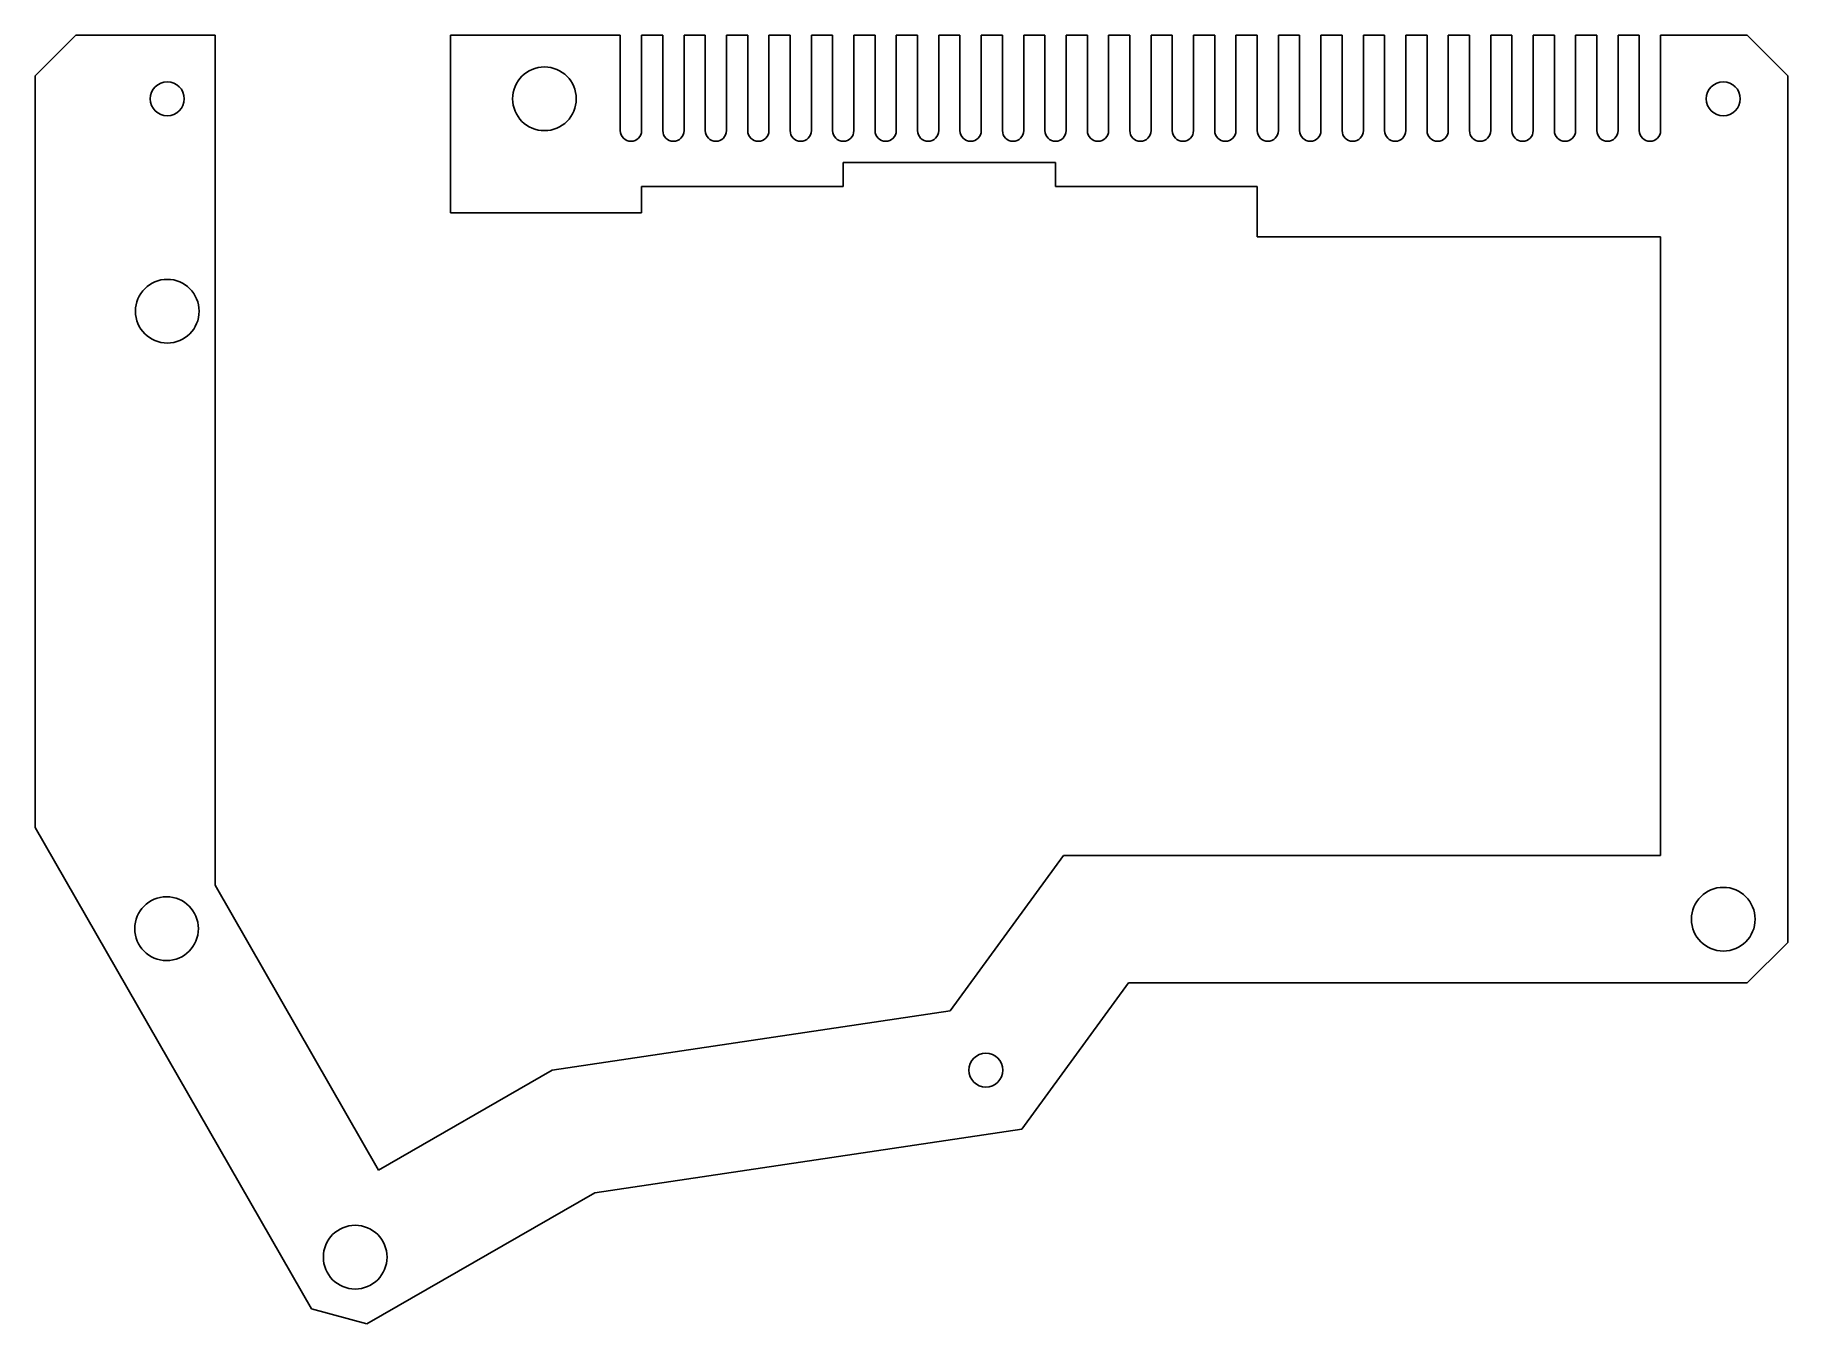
# Model space of a CAD drawing. Header units: millimetres. Extents: x -158 to 7, y -117 to 4.
import ezdxf

# ---------------------------------------------------------------- set-up
doc = ezdxf.new("R2010")
doc.units = ezdxf.units.MM

msp = doc.modelspace()

# ---------------------------------------------------------------- linework, layer by layer
at = {"color": 7, "linetype": 'Continuous', "lineweight": 25}
for p, q in [((-154.65, 4.32), (-158.48, 0.49)), ((-141.52, 4.32), (-154.65, 4.32)), ((-141.52, -75.73), (-141.52, 4.32)), ((-119.35, 4.32), (-119.35, -12.43)), ((-103.34, 4.32), (-119.35, 4.32)), ((-103.34, 4.32), (-103.34, -4.68)), ((-101.34, -4.68), (-101.34, 4.32)), ((-99.34, 4.32), (-101.34, 4.32)), ((-99.34, 4.32), (-99.34, -4.68)), ((-97.34, -4.68), (-97.34, 4.32)), ((-96.34, 4.32), (-97.34, 4.32)), ((-95.34, 4.32), (-96.34, 4.32)), ((-95.34, 4.32), (-95.34, -4.68)), ((-93.34, -4.68), (-93.34, 4.32)), ((-91.34, 4.32), (-93.34, 4.32)), ((-91.34, 4.32), (-91.34, -4.68)), ((-89.34, -4.68), (-89.34, 4.32)), ((-87.34, 4.32), (-89.34, 4.32)), ((-87.34, 4.32), (-87.34, -4.68)), ((-85.34, -4.68), (-85.34, 4.32)), ((-83.34, 4.32), (-85.34, 4.32)), ((-83.34, 4.32), (-83.34, -4.68)), ((-81.34, -4.68), (-81.34, 4.32)), ((-79.34, 4.32), (-81.34, 4.32)), ((-79.34, 4.32), (-79.34, -4.68)), ((-77.34, -4.68), (-77.34, 4.32)), ((-75.34, 4.32), (-77.34, 4.32)), ((-75.34, 4.32), (-75.34, -4.68)), ((-73.34, -4.68), (-73.34, 4.32)), ((-71.34, 4.32), (-73.34, 4.32)), ((-71.34, 4.32), (-71.34, -4.68)), ((-69.34, -4.68), (-69.34, 4.32)), ((-67.34, 4.32), (-69.34, 4.32)), ((-67.34, 4.32), (-67.34, -4.68)), ((-65.34, -4.68), (-65.34, 4.32)), ((-63.34, 4.32), (-65.34, 4.32)), ((-63.34, 4.32), (-63.34, -4.68)), ((-61.34, -4.68), (-61.34, 4.32)), ((-59.34, 4.32), (-61.34, 4.32)), ((-59.34, 4.32), (-59.34, -4.68)), ((-57.34, -4.68), (-57.34, 4.32)), ((-55.34, 4.32), (-57.34, 4.32)), ((-55.34, 4.32), (-55.34, -4.68)), ((-53.34, -4.68), (-53.34, 4.32)), ((-51.34, 4.32), (-53.34, 4.32)), ((-51.34, 4.32), (-51.34, -4.68)), ((-49.34, -4.68), (-49.34, 4.32)), ((-47.34, 4.32), (-49.34, 4.32)), ((-47.34, 4.32), (-47.34, -4.68)), ((-45.34, -4.68), (-45.34, 4.32)), ((-43.34, 4.32), (-45.34, 4.32)), ((-43.34, 4.32), (-43.34, -4.68)), ((-41.34, -4.68), (-41.34, 4.32)), ((-39.34, 4.32), (-41.34, 4.32)), ((-39.34, 4.32), (-39.34, -4.68)), ((-37.34, -4.68), (-37.34, 4.32)), ((-35.34, 4.32), (-37.34, 4.32)), ((-35.34, 4.32), (-35.34, -4.68)), ((-33.34, -4.68), (-33.34, 4.32)), ((-31.34, 4.32), (-33.34, 4.32)), ((-31.34, 4.32), (-31.34, -4.68)), ((-29.34, -4.68), (-29.34, 4.32)), ((-27.34, 4.32), (-29.34, 4.32)), ((-27.34, 4.32), (-27.34, -4.68)), ((-25.34, -4.68), (-25.34, 4.32)), ((-23.34, 4.32), (-25.34, 4.32)), ((-23.34, 4.32), (-23.34, -4.68)), ((-21.34, -4.68), (-21.34, 4.32)), ((-19.34, 4.32), (-21.34, 4.32)), ((-19.34, 4.32), (-19.34, -4.68)), ((-17.34, -4.68), (-17.34, 4.32)), ((-15.34, 4.32), (-17.34, 4.32)), ((-15.34, 4.32), (-15.34, -4.68)), ((-13.34, -4.68), (-13.34, 4.32)), ((-11.34, 4.32), (-13.34, 4.32)), ((-11.34, 4.32), (-11.34, -4.68)), ((-9.34, -4.68), (-9.34, 4.32)), ((-7.34, 4.32), (-9.34, 4.32)), ((-7.34, 4.32), (-7.34, -4.68)), ((-5.34, -4.68), (-5.34, 4.32)), ((2.83, 4.32), (-5.34, 4.32)), ((6.66, 0.49), (2.83, 4.32)), ((-158.48, 0.49), (-158.48, -70.31)), ((6.66, -81.11), (6.66, 0.49)), ((-82.34, -7.68), (-62.34, -7.68)), ((-82.34, -9.93), (-82.34, -7.68)), ((-62.34, -7.68), (-62.34, -9.93)), ((-101.35, -9.93), (-82.34, -9.93)), ((-101.35, -12.43), (-101.35, -9.93)), ((-62.34, -9.93), (-43.34, -9.93)), ((-43.34, -9.93), (-43.34, -14.68)), ((-119.35, -12.43), (-101.35, -12.43)), ((-43.34, -14.68), (-5.34, -14.68)), ((-5.34, -14.68), (-5.34, -72.93)), ((-158.48, -70.31), (-132.44, -115.63)), ((-61.58, -72.93), (-72.26, -87.57)), ((-5.34, -72.93), (-61.58, -72.93)), ((-126.11, -102.56), (-141.52, -75.73)), ((2.83, -84.93), (6.66, -81.11)), ((-65.53, -98.7), (-55.48, -84.93)), ((-55.48, -84.93), (2.83, -84.93)), ((-72.26, -87.57), (-109.76, -93.15)), ((-109.76, -93.15), (-126.11, -102.56)), ((-105.75, -104.68), (-65.53, -98.7)), ((-127.22, -117.04), (-105.75, -104.68)), ((-132.44, -115.63), (-127.22, -117.04))]:
    msp.add_line(p, q, dxfattribs=at)
for centre, radius in [((-110.49, -1.68), 3), ((-146.02, -1.68), 1.6), ((0.57, -1.68), 1.6), ((-146.02, -21.68), 3), ((0.57, -78.93), 3), ((-146.09, -79.82), 3), ((-68.9, -93.14), 1.6), ((-128.32, -110.75), 3)]:
    msp.add_circle(centre, radius, dxfattribs=at)
for centre in [(-102.34, -4.68), (-98.34, -4.68), (-94.34, -4.68), (-90.34, -4.68), (-86.34, -4.68), (-82.34, -4.68), (-78.34, -4.68), (-74.34, -4.68), (-70.34, -4.68), (-66.34, -4.68), (-62.34, -4.68), (-58.34, -4.68), (-54.34, -4.68), (-50.34, -4.68), (-46.34, -4.68), (-42.34, -4.68), (-38.34, -4.68), (-34.34, -4.68), (-30.34, -4.68), (-26.34, -4.68), (-22.34, -4.68), (-18.34, -4.68), (-14.34, -4.68), (-10.34, -4.68), (-6.34, -4.68)]:
    msp.add_arc(centre, 1, 180, 0, dxfattribs=at)

doc.saveas('drawing.dxf')
